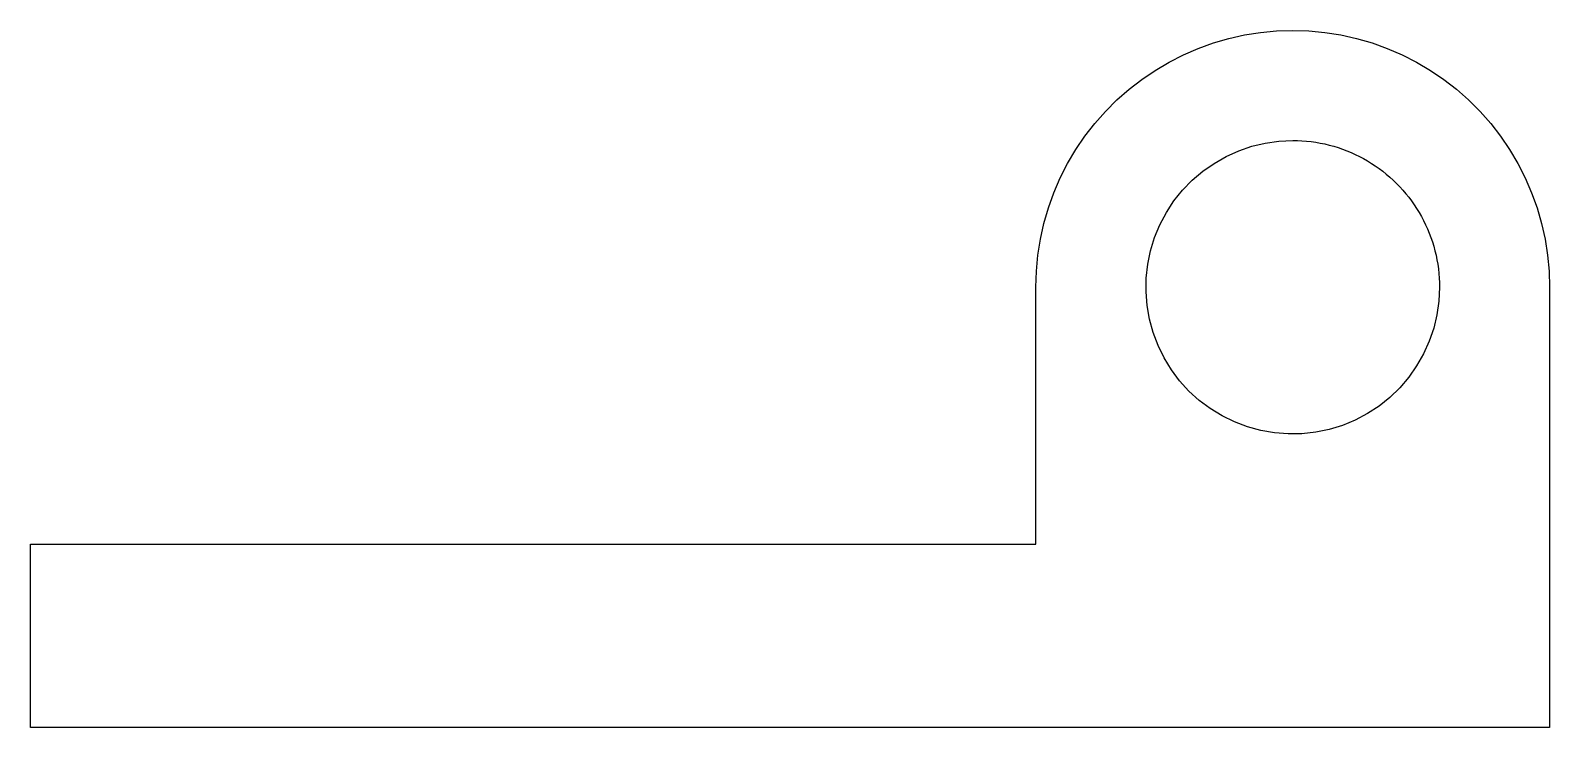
# Model space of a CAD drawing. Header units: metres. Extents: x -33.2 to 8.2, y 0 to 19.
import ezdxf

# ---------------------------------------------------------------- set-up
doc = ezdxf.new("R2010")
doc.units = ezdxf.units.M

msp = doc.modelspace()

# ---------------------------------------------------------------- linework, layer by layer
for points in [[(-5.8, 12), (-5.786, 12.44), (-5.745, 12.877), (-5.676, 13.312), (-5.58, 13.741), (-5.457, 14.163), (-5.308, 14.577), (-5.134, 14.98), (-4.934, 15.372), (-4.71, 15.751), (-4.463, 16.114), (-4.194, 16.462), (-3.903, 16.792), (-3.592, 17.103), (-3.262, 17.394), (-2.914, 17.663), (-2.551, 17.91), (-2.172, 18.134), (-1.78, 18.334), (-1.377, 18.508), (-0.963, 18.657), (-0.541, 18.78), (-0.112, 18.876), (0.323, 18.945), (0.76, 18.986), (1.2, 19), (1.64, 18.986), (2.077, 18.945), (2.512, 18.876), (2.941, 18.78), (3.363, 18.657), (3.777, 18.508), (4.18, 18.334), (4.572, 18.134), (4.951, 17.91), (5.314, 17.663), (5.662, 17.394), (5.992, 17.103), (6.303, 16.792), (6.594, 16.462), (6.863, 16.114), (7.11, 15.751), (7.334, 15.372), (7.534, 14.98), (7.708, 14.577), (7.857, 14.163), (7.98, 13.741), (8.076, 13.312), (8.145, 12.877), (8.186, 12.44), (8.2, 12)], [(5.2, 12), (5.182, 11.624), (5.129, 11.25), (5.041, 10.884), (4.919, 10.528), (4.764, 10.184), (4.577, 9.857), (4.361, 9.548), (4.116, 9.262), (3.845, 9), (3.551, 8.764), (3.236, 8.557), (2.903, 8.381), (2.555, 8.236), (2.195, 8.126), (1.826, 8.049), (1.451, 8.008), (1.074, 8.002), (0.699, 8.032), (0.327, 8.096), (-0.036, 8.196), (-0.389, 8.329), (-0.727, 8.495), (-1.048, 8.692), (-1.35, 8.918), (-1.628, 9.172), (-1.882, 9.45), (-2.108, 9.752), (-2.305, 10.073), (-2.471, 10.411), (-2.604, 10.764), (-2.704, 11.127), (-2.768, 11.499), (-2.798, 11.874), (-2.792, 12.251), (-2.751, 12.626), (-2.674, 12.995), (-2.564, 13.355), (-2.419, 13.703), (-2.243, 14.036), (-2.036, 14.351), (-1.8, 14.645), (-1.538, 14.916), (-1.252, 15.161), (-0.943, 15.377), (-0.616, 15.564), (-0.272, 15.719), (0.084, 15.841), (0.45, 15.929), (0.824, 15.982), (1.2, 16)], [(1.2, 16), (1.326, 15.998), (1.451, 15.992), (1.576, 15.982), (1.701, 15.968), (1.826, 15.951), (1.95, 15.929), (2.073, 15.904), (2.195, 15.874), (2.316, 15.841), (2.436, 15.804), (2.555, 15.764), (2.672, 15.719), (2.789, 15.671), (2.903, 15.619), (3.016, 15.564), (3.127, 15.505), (3.236, 15.443), (3.343, 15.377), (3.448, 15.308), (3.551, 15.236), (3.652, 15.161), (3.75, 15.082), (3.845, 15), (3.938, 14.916), (4.028, 14.828), (4.116, 14.738), (4.2, 14.645), (4.282, 14.55), (4.361, 14.452), (4.436, 14.351), (4.508, 14.248), (4.577, 14.143), (4.643, 14.036), (4.705, 13.927), (4.764, 13.816), (4.819, 13.703), (4.871, 13.589), (4.919, 13.472), (4.964, 13.355), (5.004, 13.236), (5.041, 13.116), (5.074, 12.995), (5.104, 12.873), (5.129, 12.75), (5.151, 12.626), (5.168, 12.501), (5.182, 12.376), (5.192, 12.251), (5.198, 12.126), (5.2, 12)], [(-5.8, 5), (-5.8, 5.14), (-5.8, 5.28), (-5.8, 5.42), (-5.8, 5.56), (-5.8, 5.7), (-5.8, 5.84), (-5.8, 5.98), (-5.8, 6.12), (-5.8, 6.26), (-5.8, 6.4), (-5.8, 6.54), (-5.8, 6.68), (-5.8, 6.82), (-5.8, 6.96), (-5.8, 7.1), (-5.8, 7.24), (-5.8, 7.38), (-5.8, 7.52), (-5.8, 7.66), (-5.8, 7.8), (-5.8, 7.94), (-5.8, 8.08), (-5.8, 8.22), (-5.8, 8.36), (-5.8, 8.5), (-5.8, 8.64), (-5.8, 8.78), (-5.8, 8.92), (-5.8, 9.06), (-5.8, 9.2), (-5.8, 9.34), (-5.8, 9.48), (-5.8, 9.62), (-5.8, 9.76), (-5.8, 9.9), (-5.8, 10.04), (-5.8, 10.18), (-5.8, 10.32), (-5.8, 10.46), (-5.8, 10.6), (-5.8, 10.74), (-5.8, 10.88), (-5.8, 11.02), (-5.8, 11.16), (-5.8, 11.3), (-5.8, 11.44), (-5.8, 11.58), (-5.8, 11.72), (-5.8, 11.86), (-5.8, 12)], [(-5.8, 5), (-5.8, 5.14), (-5.8, 5.28), (-5.8, 5.42), (-5.8, 5.56), (-5.8, 5.7), (-5.8, 5.84), (-5.8, 5.98), (-5.8, 6.12), (-5.8, 6.26), (-5.8, 6.4), (-5.8, 6.54), (-5.8, 6.68), (-5.8, 6.82), (-5.8, 6.96), (-5.8, 7.1), (-5.8, 7.24), (-5.8, 7.38), (-5.8, 7.52), (-5.8, 7.66), (-5.8, 7.8), (-5.8, 7.94), (-5.8, 8.08), (-5.8, 8.22), (-5.8, 8.36), (-5.8, 8.5), (-5.8, 8.64), (-5.8, 8.78), (-5.8, 8.92), (-5.8, 9.06), (-5.8, 9.2), (-5.8, 9.34), (-5.8, 9.48), (-5.8, 9.62), (-5.8, 9.76), (-5.8, 9.9), (-5.8, 10.04), (-5.8, 10.18), (-5.8, 10.32), (-5.8, 10.46), (-5.8, 10.6), (-5.8, 10.74), (-5.8, 10.88), (-5.8, 11.02), (-5.8, 11.16), (-5.8, 11.3), (-5.8, 11.44), (-5.8, 11.58), (-5.8, 11.72), (-5.8, 11.86), (-5.8, 12)], [(8.2, 12), (8.2, 11.76), (8.2, 11.52), (8.2, 11.28), (8.2, 11.04), (8.2, 10.8), (8.2, 10.56), (8.2, 10.32), (8.2, 10.08), (8.2, 9.84), (8.2, 9.6), (8.2, 9.36), (8.2, 9.12), (8.2, 8.88), (8.2, 8.64), (8.2, 8.4), (8.2, 8.16), (8.2, 7.92), (8.2, 7.68), (8.2, 7.44), (8.2, 7.2), (8.2, 6.96), (8.2, 6.72), (8.2, 6.48), (8.2, 6.24), (8.2, 6), (8.2, 5.76), (8.2, 5.52), (8.2, 5.28), (8.2, 5.04), (8.2, 4.8), (8.2, 4.56), (8.2, 4.32), (8.2, 4.08), (8.2, 3.84), (8.2, 3.6), (8.2, 3.36), (8.2, 3.12), (8.2, 2.88), (8.2, 2.64), (8.2, 2.4), (8.2, 2.16), (8.2, 1.92), (8.2, 1.68), (8.2, 1.44), (8.2, 1.2), (8.2, 0.96), (8.2, 0.72), (8.2, 0.48), (8.2, 0.24), (8.2, 0)], [(-33.2, 0), (-33.2, 0.1), (-33.2, 0.2), (-33.2, 0.3), (-33.2, 0.4), (-33.2, 0.5), (-33.2, 0.6), (-33.2, 0.7), (-33.2, 0.8), (-33.2, 0.9), (-33.2, 1), (-33.2, 1.1), (-33.2, 1.2), (-33.2, 1.3), (-33.2, 1.4), (-33.2, 1.5), (-33.2, 1.6), (-33.2, 1.7), (-33.2, 1.8), (-33.2, 1.9), (-33.2, 2), (-33.2, 2.1), (-33.2, 2.2), (-33.2, 2.3), (-33.2, 2.4), (-33.2, 2.5), (-33.2, 2.6), (-33.2, 2.7), (-33.2, 2.8), (-33.2, 2.9), (-33.2, 3), (-33.2, 3.1), (-33.2, 3.2), (-33.2, 3.3), (-33.2, 3.4), (-33.2, 3.5), (-33.2, 3.6), (-33.2, 3.7), (-33.2, 3.8), (-33.2, 3.9), (-33.2, 4), (-33.2, 4.1), (-33.2, 4.2), (-33.2, 4.3), (-33.2, 4.4), (-33.2, 4.5), (-33.2, 4.6), (-33.2, 4.7), (-33.2, 4.8), (-33.2, 4.9), (-33.2, 5)], [(-33.2, 5), (-32.652, 5), (-32.104, 5), (-31.556, 5), (-31.008, 5), (-30.46, 5), (-29.912, 5), (-29.364, 5), (-28.816, 5), (-28.268, 5), (-27.72, 5), (-27.172, 5), (-26.624, 5), (-26.076, 5), (-25.528, 5), (-24.98, 5), (-24.432, 5), (-23.884, 5), (-23.336, 5), (-22.788, 5), (-22.24, 5), (-21.692, 5), (-21.144, 5), (-20.596, 5), (-20.048, 5), (-19.5, 5), (-18.952, 5), (-18.404, 5), (-17.856, 5), (-17.308, 5), (-16.76, 5), (-16.212, 5), (-15.664, 5), (-15.116, 5), (-14.568, 5), (-14.02, 5), (-13.472, 5), (-12.924, 5), (-12.376, 5), (-11.828, 5), (-11.28, 5), (-10.732, 5), (-10.184, 5), (-9.636, 5), (-9.088, 5), (-8.54, 5), (-7.992, 5), (-7.444, 5), (-6.896, 5), (-6.348, 5), (-5.8, 5)], [(-20, 5), (-19.716, 5), (-19.432, 5), (-19.148, 5), (-18.864, 5), (-18.58, 5), (-18.296, 5), (-18.012, 5), (-17.728, 5), (-17.444, 5), (-17.16, 5), (-16.876, 5), (-16.592, 5), (-16.308, 5), (-16.024, 5), (-15.74, 5), (-15.456, 5), (-15.172, 5), (-14.888, 5), (-14.604, 5), (-14.32, 5), (-14.036, 5), (-13.752, 5), (-13.468, 5), (-13.184, 5), (-12.9, 5), (-12.616, 5), (-12.332, 5), (-12.048, 5), (-11.764, 5), (-11.48, 5), (-11.196, 5), (-10.912, 5), (-10.628, 5), (-10.344, 5), (-10.06, 5), (-9.776, 5), (-9.492, 5), (-9.208, 5), (-8.924, 5), (-8.64, 5), (-8.356, 5), (-8.072, 5), (-7.788, 5), (-7.504, 5), (-7.22, 5), (-6.936, 5), (-6.652, 5), (-6.368, 5), (-6.084, 5), (-5.8, 5)], [(8.2, 0), (7.372, 0), (6.544, 0), (5.716, 0), (4.888, 0), (4.06, 0), (3.232, 0), (2.404, 0), (1.576, 0), (0.748, 0), (-0.08, 0), (-0.908, 0), (-1.736, 0), (-2.564, 0), (-3.392, 0), (-4.22, 0), (-5.048, 0), (-5.876, 0), (-6.704, 0), (-7.532, 0), (-8.36, 0), (-9.188, 0), (-10.016, 0), (-10.844, 0), (-11.672, 0), (-12.5, 0), (-13.328, 0), (-14.156, 0), (-14.984, 0), (-15.812, 0), (-16.64, 0), (-17.468, 0), (-18.296, 0), (-19.124, 0), (-19.952, 0), (-20.78, 0), (-21.608, 0), (-22.436, 0), (-23.264, 0), (-24.092, 0), (-24.92, 0), (-25.748, 0), (-26.576, 0), (-27.404, 0), (-28.232, 0), (-29.06, 0), (-29.888, 0), (-30.716, 0), (-31.544, 0), (-32.372, 0), (-33.2, 0)]]:
    msp.add_lwpolyline(points)

doc.saveas('drawing.dxf')
